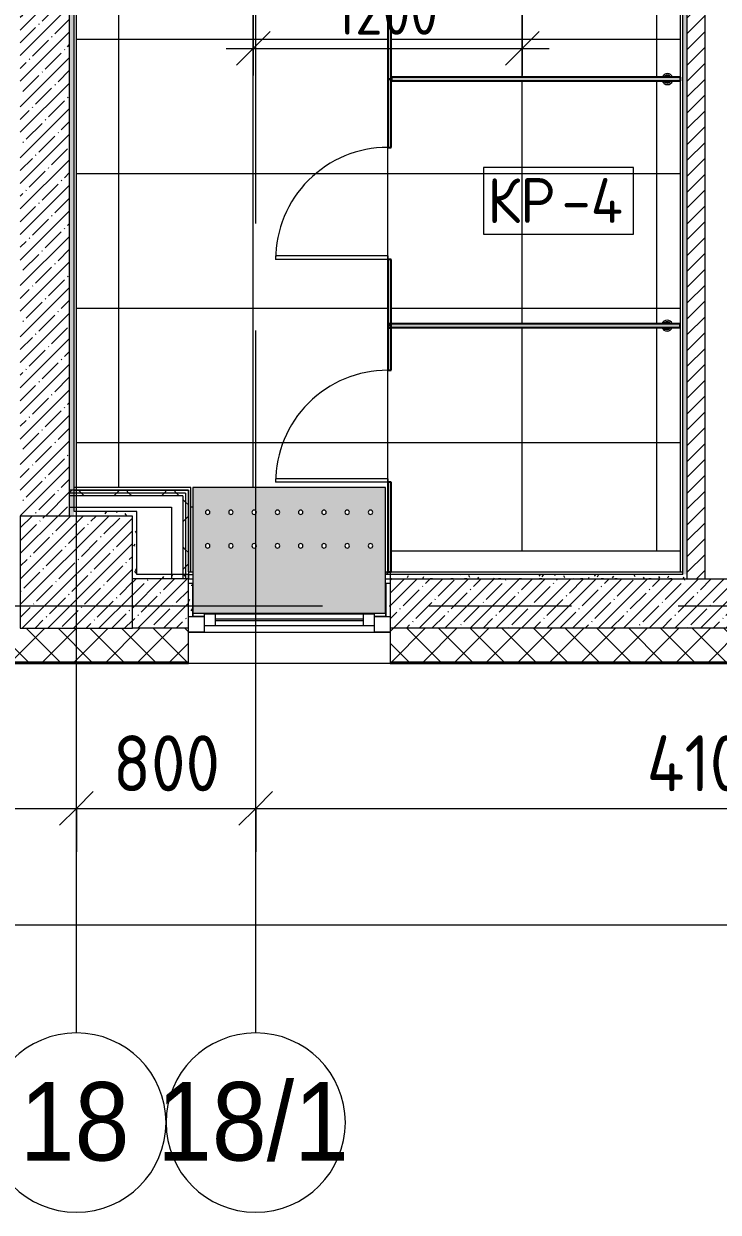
# Model space of a CAD drawing. Header units: millimetres. Extents: x 315 to 209858, y -8553 to 29000.
# Drawn here: x 35558 to 38656, y -2706 to 2597 of the extents above; entities that cross this region are included whole.
import ezdxf

# ---------------------------------------------------------------- set-up
doc = ezdxf.new("R2010")
doc.units = ezdxf.units.MM
doc.linetypes.add('Осевая', pattern=[3175, 635, -476.25, 1587.5, -476.25])
for name, color, linetype, lineweight in [('A-ANNO-DIMS', 7, 'Continuous', 9), ('A-ANNO-DIMS-100', 7, 'Continuous', 9), ('A-DOOR', 7, 'Continuous', 9), ('A-FLOR-IDEN', 7, 'Continuous', 9), ('A-FLOR-PATT', 7, 'Continuous', 9), ('A-GENM', 7, 'Continuous', 9), ('A-GENM-3', 7, 'Continuous', 25), ('A-GLAZ', 7, 'Continuous', 9), ('A-GLAZ-1', 7, 'Continuous', 13), ('A-WALL', 7, 'Continuous', 9), ('I-WALL', 7, 'Continuous', 9), ('S-COLS', 7, 'Continuous', 9), ('Знаки', 7, 'Continuous', 9), ('Оси', 7, 'Continuous', 9), ('Оси-1', 7, 'Continuous', 20), ('Оси-2', 7, 'Осевая', 9)]:
    doc.layers.add(name, color=color, linetype=linetype, lineweight=lineweight)
for name, color, linetype, lineweight, true_color in [('A-FLOR-1', 7, 'Continuous', 9, 0x787878), ('A-WALL-1', 9, 'Continuous', 9, 0x808080), ('A-WALL-FNSH-1', 9, 'Continuous', 9, 0x808080), ('I-WALL-2', 9, 'Continuous', 9, 0x808080), ('S-COLS-1', 9, 'Continuous', 9, 0x808080)]:
    doc.layers.add(name, color=color, linetype=linetype, lineweight=lineweight, true_color=true_color)
doc.styles.add('Arial', font='arial.ttf', dxfattribs={"width": 0.9, "height": 350})
doc.styles.add('GOST Common_4', font='GOST_Common.ttf', dxfattribs={"height": 200})
doc.styles.add('ISOCPEUR_2', font='isocpeur.ttf', dxfattribs={"width": 0.9, "height": 250})
doc.styles.add('ISOCPEUR_3', font='isocpeur.ttf', dxfattribs={"width": 0.9, "height": 200})
doc.dimstyles.new('ISO-2_0_0_9К_Средний_округл2', dxfattribs={"dimscale": 304.8, "dimtxt": 199.196235, "dimasz": 0.492126, "dimexe": 0.393701, "dimexo": 0, "dimgap": 0, "dimtad": 1, "dimdec": 0, "dimrnd": 10, "dimzin": 0, "dimdsep": 46, "dimtxsty": 'ISOCPEUR_3', "dimblk1": 'OBLIQUE', "dimblk2": 'OBLIQUE', "dimsah": 1, "dimcen": 0.09, "dimdle": 0.393701, "dimazin": 0, "dimtfac": 1, "dimtdec": 4, "dimtix": 1, "dimtmove": 0, "dimatfit": 3, "dimfxl": 1, "dimtvp": 1, "dimtolj": 1, "dimtzin": 0, "dimarcsym": 2})
doc.dimstyles.new('ISO-2_5_0_9К_БОЛЬШОЙ', dxfattribs={"dimscale": 304.8, "dimtxt": 248.995294, "dimasz": 0.492126, "dimexe": 0.393701, "dimexo": 0.984252, "dimgap": 0, "dimtad": 1, "dimdec": 0, "dimrnd": 10, "dimzin": 0, "dimdsep": 46, "dimtxsty": 'ISOCPEUR_2', "dimblk1": 'OBLIQUE', "dimblk2": 'OBLIQUE', "dimsah": 1, "dimcen": 0.09, "dimdle": 0.393701, "dimazin": 0, "dimtfac": 1, "dimtdec": 4, "dimtix": 1, "dimtmove": 0, "dimatfit": 3, "dimfxl": 1, "dimtvp": 1, "dimtolj": 1, "dimtzin": 0, "dimarcsym": 2})
doc.dimstyles.new('ISO-2_5_0_9К_БОЛЬШОЙ_округление', dxfattribs={"dimscale": 304.8, "dimtxt": 248.995294, "dimasz": 0.492126, "dimexe": 0.393701, "dimexo": 0, "dimgap": 0, "dimtad": 1, "dimdec": 0, "dimrnd": 10, "dimzin": 0, "dimdsep": 46, "dimtxsty": 'ISOCPEUR_2', "dimblk1": 'OBLIQUE', "dimblk2": 'OBLIQUE', "dimsah": 1, "dimcen": 0.09, "dimdle": 0.393701, "dimazin": 0, "dimtfac": 1, "dimtdec": 4, "dimtix": 1, "dimtmove": 0, "dimatfit": 3, "dimfxl": 1, "dimtvp": 1, "dimtolj": 1, "dimtzin": 0, "dimarcsym": 2})
pattern_1 = [(45, (-29867.154, 0), (-57.02463, 57.02463), []), (45, (-29810.13, 0), (-57.02463, 57.02463), [100.806, -20.161, 3.353, -16.808])]
pattern_2 = [(0, (-29867.154, 0), (121.92, 30.48), [10.058, -81.382, 10.058, -81.382, -487.68]), (0, (-29867.154, 0), (121.92, 30.48), [-182.88, 10.058, -172.822, 10.058, -81.382, -213.36]), (0, (-29867.154, 0), (121.92, 30.48), [-457.2, 10.058, -50.902, 10.058, -142.342]), (120, (-29821.434, 15.24), (-87.356454, 90.345817), [10.058, -81.382, 10.058, -81.382, -487.68]), (120, (-29821.434, 15.24), (-87.356454, 90.345817), [-182.88, 10.058, -172.822, 10.058, -81.382, -213.36]), (120, (-29821.434, 15.24), (-87.356454, 90.345817), [-457.2, 10.058, -50.902, 10.058, -142.342]), (240, (-29806.194, 76.2), (-34.563546, -120.825817), [10.058, -81.382, 10.058, -81.382, -487.68]), (240, (-29806.194, 76.2), (-34.563546, -120.825817), [-182.88, 10.058, -172.822, 10.058, -81.382, -213.36]), (240, (-29806.194, 76.2), (-34.563546, -120.825817), [-457.2, 10.058, -50.902, 10.058, -142.342])]
pattern_3 = [(45, (-29867.15, 0), (-106.06602, 106.06602), []), (135, (-29867.15, 0), (-106.06602, -106.06602), [])]

# ---------------------------------------------------------------- blocks, each defined once
blk = doc.blocks.new('BSC_Колонна _Прямоугольная - 500х500-V10-План устройствa полов 2 этажа в осях 12-23')
at = {"layer": 'S-COLS'}
h = blk.add_hatch(dxfattribs=at)
h.set_pattern_fill('FP_11', color=256, style=0, pattern_type=2)
h.set_pattern_definition([(45, (-65660, -150), (-57.02463, 57.02463), []), (45, (-65602.975, -150), (-57.02463, 57.02463), [100.806, -20.161, 3.353, -16.808])])
h.paths.add_polyline_path([(-250, -250), (250, -250), (250, 250), (-250, 250), (-250, 183.8)])
at = {"layer": 'S-COLS-1'}
for p, q in [((250, 250), (-250, 250)), ((-250, 250), (-250, -250)), ((250, -250), (250, 250)), ((-250, -250), (250, -250))]:
    blk.add_line(p, q, dxfattribs=at)
blk = doc.blocks.new('120_Окно_СКБ_1Ст - 120_Окно_СКБ_1Ст 900х2500_h_-22445987-План устройствa полов 2 этажа в осях 12-23')
at = {"layer": 'A-GLAZ'}
for p, q in [((450, -57), (-450, -57)), ((-430, -127), (-380, -127)), ((-330, -107), (330, -107)), ((330, -117), (-330, -117)), ((380, -127), (430, -127))]:
    blk.add_line(p, q, dxfattribs=at)
at = {"layer": 'A-GLAZ-1'}
for p, q in [((-450, -127), (-450, -57)), ((-450, -57), (-380, -57)), ((-380, -57), (-380, -127)), ((380, -87), (-380, -87)), ((-380, -87), (-380, -137)), ((-330, -137), (-330, -87)), ((330, -137), (330, -87)), ((380, -127), (380, -57)), ((380, -57), (450, -57)), ((380, -137), (380, -87)), ((450, -57), (450, -127)), ((-380, -127), (-450, -127)), ((-380, -137), (380, -137)), ((450, -127), (380, -127))]:
    blk.add_line(p, q, dxfattribs=at)
blk = doc.blocks.new('131_Сантехническая перегородка_Дверь_ поз_4 - СД-1-30830986-План устройствa полов 2 этажа в осях 12-23')
at = {"layer": 'A-GENM'}
blk.add_hatch(color=256, dxfattribs=at).paths.add_polyline_path([(-190, -8), (250, -8), (250, 8), (-190, 8)])
h = blk.add_hatch(color=256, dxfattribs=at)
h.paths.add_polyline_path([(750, -8), (848.5, -8), (788.8, 8), (750, 8)])
h.paths.add_polyline_path([(924, -8), (1190, -8), (1190, 8), (924, 8)])
at = {"layer": 'A-DOOR'}
for p, q in [((266, 508), (250, 508)), ((250, 8), (250, 508)), ((266, 8), (266, 508)), ((266, 8), (250, 8))]:
    blk.add_line(p, q, dxfattribs=at)
for start, end in [(46.9809, 90), (0, 46.9809)]:
    blk.add_arc((250, 8), 500, start, end, dxfattribs=at)
at = {"layer": 'A-GENM-3'}
for p, q in [((250, 8), (-190, 8)), ((-190, 8), (-190, -8)), ((250, -8), (250, 8)), ((788.8, 8), (750, 8)), ((750, 8), (750, -8)), ((1190, 8), (924, 8)), ((1190, -8), (1190, 8)), ((-190, -8), (250, -8)), ((750, -8), (848.5, -8)), ((924, -8), (1190, -8))]:
    blk.add_line(p, q, dxfattribs=at)
blk = doc.blocks.new('131_Сантехническая перегородка_Дверь - СД-1-30819167-План устройствa полов 2 этажа в осях 12-23')
at = {"layer": 'A-GENM'}
for points in [[(0, -8), (305.2, -8), (305.2, 8), (0, 8)], [(805.2, -8), (1110.4, -8), (1110.4, 8), (805.2, 8)]]:
    blk.add_hatch(color=256, dxfattribs=at).paths.add_polyline_path(points)
at = {"layer": 'A-DOOR'}
for p, q in [((321.2, 508), (305.2, 508)), ((305.2, 8), (305.2, 508)), ((321.2, 8), (321.2, 508)), ((321.2, 8), (305.2, 8))]:
    blk.add_line(p, q, dxfattribs=at)
blk.add_arc((305.2, 8), 500, 360, 90, dxfattribs=at)
at = {"layer": 'A-GENM-3'}
for p, q in [((305.2, 8), (0, 8)), ((0, 8), (0, -8)), ((305.2, -8), (305.2, 8)), ((1110.4, 8), (805.2, 8)), ((805.2, 8), (805.2, -8)), ((1110.4, -8), (1110.4, 8)), ((0, -8), (305.2, -8)), ((805.2, -8), (1110.4, -8))]:
    blk.add_line(p, q, dxfattribs=at)
blk = doc.blocks.new('131_Сантехническая перегородка_Дверь_сдвиг_ - СД-1-30823593-План устройствa полов 2 этажа в осях 12-23')
at = {"layer": 'A-GENM'}
for points in [[(0, 8), (0, -8), (400, -8), (400, 8), (182.8, 8)], [(900, -8), (1100, -8), (1100, 8), (900, 8)]]:
    blk.add_hatch(color=256, dxfattribs=at).paths.add_polyline_path(points)
at = {"layer": 'A-DOOR'}
for p, q in [((416, 508), (400, 508)), ((400, 8), (400, 508)), ((416, 8), (416, 508)), ((416, 8), (400, 8))]:
    blk.add_line(p, q, dxfattribs=at)
blk.add_arc((400, 8), 500, 360, 90, dxfattribs=at)
at = {"layer": 'A-GENM-3'}
for p, q in [((400, 8), (0, 8)), ((0, 8), (0, -8)), ((400, -8), (400, 8)), ((1100, 8), (900, 8)), ((900, 8), (900, -8)), ((1100, -8), (1100, 8)), ((0, -8), (400, -8)), ((900, -8), (1100, -8))]:
    blk.add_line(p, q, dxfattribs=at)
blk = doc.blocks.new('131_Сантехническая перегородка - СП-4-30819166-План устройствa полов 2 этажа в осях 12-23')
at = {"layer": 'A-GENM'}
blk.add_hatch(color=256, dxfattribs=at).paths.add_polyline_path([(1330, 8), (39.9, 8), (39.9, -8), (1330, -8)])
at = {"layer": 'A-GENM', "flags": 128}
for points in [[(111.4, 8), (111, 8.5), (110.7, 9), (110.3, 9.5), (109.9, 9.9), (109.5, 10.4), (109.1, 10.8), (108.6, 11.2), (108.2, 11.6), (107.7, 12), (107.2, 12.3), (106.7, 12.7), (106.2, 13), (105.7, 13.3), (105.2, 13.6), (104.6, 13.8), (104, 14), (103.5, 14.3), (102.9, 14.4), (102.3, 14.6), (101.7, 14.7), (101.1, 14.9), (100.6, 14.9), (100, 15), (99.4, 15.1), (98.7, 15.1), (98.1, 15.1), (97.5, 15), (96.9, 15), (96.3, 14.9), (95.8, 14.8), (95.2, 14.7), (94.6, 14.5), (94, 14.4), (93.4, 14.2), (92.9, 13.9), (92.3, 13.7), (91.8, 13.4), (91.2, 13.2), (90.7, 12.9), (90.2, 12.5), (89.7, 12.2), (89.2, 11.8), (88.8, 11.4), (88.3, 11), (87.9, 10.6), (87.5, 10.2), (87.1, 9.7), (86.7, 9.3), (86.3, 8.8), (86, 8.3), (85.8, 8)], [(85.8, -8), (86.1, -8.5), (86.5, -9), (86.9, -9.5), (87.2, -9.9), (87.6, -10.4), (88.1, -10.8), (88.5, -11.2), (89, -11.6), (89.4, -12), (89.9, -12.3), (90.4, -12.7), (90.9, -13), (91.5, -13.3), (92, -13.6), (92.6, -13.8), (93.1, -14), (93.7, -14.3), (94.3, -14.4), (94.8, -14.6), (95.4, -14.7), (96, -14.9), (96.6, -14.9), (97.2, -15), (97.8, -15.1), (98.4, -15.1), (99, -15.1), (99.6, -15), (100.2, -15), (100.8, -14.9), (101.4, -14.8), (102, -14.7), (102.6, -14.5), (103.2, -14.4), (103.7, -14.2), (104.3, -13.9), (104.8, -13.7), (105.4, -13.4), (105.9, -13.2), (106.4, -12.9), (106.9, -12.5), (107.4, -12.2), (107.9, -11.8), (108.4, -11.4), (108.8, -11), (109.3, -10.6), (109.7, -10.2), (110.1, -9.7), (110.5, -9.3), (110.8, -8.8), (111.2, -8.3), (111.4, -8)]]:
    blk.add_lwpolyline(points, dxfattribs=at)
at = {"layer": 'A-GENM'}
for radius, start, end in [(24.6, 19.9113, 160.0887), (17.6, 28.9731, 151.0269), (15.1, 78.8699, 146.2189), (15.1, 33.7811, 53.124), (24.6, 199.9113, 340.0887), (17.6, 208.9731, 331.0269), (15.1, 213.7811, 233.124), (15.1, 258.8699, 326.2189)]:
    blk.add_arc((98.6, 0), radius, start, end, dxfattribs=at)
at = {"layer": 'A-GENM-3'}
for p, q in [((1330, 8), (39.9, 8)), ((39.9, 8), (39.9, -8)), ((1330, -8), (1330, 8)), ((39.9, -8), (1330, -8))]:
    blk.add_line(p, q, dxfattribs=at)
blk = doc.blocks.new('131_Сантехническая перегородка - СП-4-29831414-План устройствa полов 2 этажа в осях 12-23')
at = {"layer": 'A-GENM'}
blk.add_hatch(color=256, dxfattribs=at).paths.add_polyline_path([(1330, 8), (25.5, 8), (25.5, -8), (1330, -8)])
at = {"layer": 'A-GENM', "flags": 128}
for points in [[(97, 8), (96.7, 8.5), (96.3, 9), (95.9, 9.5), (95.5, 9.9), (95.1, 10.4), (94.7, 10.8), (94.3, 11.2), (93.8, 11.6), (93.3, 12), (92.9, 12.3), (92.4, 12.7), (91.8, 13), (91.3, 13.3), (90.8, 13.6), (90.2, 13.8), (89.7, 14), (89.1, 14.3), (88.5, 14.4), (88, 14.6), (87.4, 14.7), (86.8, 14.9), (86.2, 14.9), (85.6, 15), (85, 15.1), (84.4, 15.1), (83.8, 15.1), (83.2, 15), (82.6, 15), (82, 14.9), (81.4, 14.8), (80.8, 14.7), (80.2, 14.5), (79.6, 14.4), (79.1, 14.2), (78.5, 13.9), (77.9, 13.7), (77.4, 13.4), (76.9, 13.2), (76.4, 12.9), (75.8, 12.5), (75.3, 12.2), (74.9, 11.8), (74.4, 11.4), (74, 11), (73.5, 10.6), (73.1, 10.2), (72.7, 9.7), (72.3, 9.3), (72, 8.8), (71.6, 8.3), (71.4, 8)], [(71.4, -8), (71.8, -8.5), (72.1, -9), (72.5, -9.5), (72.9, -9.9), (73.3, -10.4), (73.7, -10.8), (74.1, -11.2), (74.6, -11.6), (75.1, -12), (75.6, -12.3), (76.1, -12.7), (76.6, -13), (77.1, -13.3), (77.6, -13.6), (78.2, -13.8), (78.7, -14), (79.3, -14.3), (79.9, -14.4), (80.5, -14.6), (81.1, -14.7), (81.6, -14.9), (82.2, -14.9), (82.8, -15), (83.4, -15.1), (84, -15.1), (84.6, -15.1), (85.2, -15), (85.8, -15), (86.4, -14.9), (87, -14.8), (87.6, -14.7), (88.2, -14.5), (88.8, -14.4), (89.4, -14.2), (89.9, -13.9), (90.5, -13.7), (91, -13.4), (91.6, -13.2), (92.1, -12.9), (92.6, -12.5), (93.1, -12.2), (93.6, -11.8), (94, -11.4), (94.5, -11), (94.9, -10.6), (95.3, -10.2), (95.7, -9.7), (96.1, -9.3), (96.5, -8.8), (96.8, -8.3), (97, -8)]]:
    blk.add_lwpolyline(points, dxfattribs=at)
at = {"layer": 'A-GENM'}
for radius, start, end in [(24.6, 19.9113, 160.0887), (17.6, 28.9731, 151.0269), (15.1, 78.8699, 146.2189), (15.1, 33.7811, 53.124), (24.6, 199.9113, 340.0887), (17.6, 208.9731, 331.0269), (15.1, 213.7811, 233.124), (15.1, 258.8699, 326.2189)]:
    blk.add_arc((84.2, 0), radius, start, end, dxfattribs=at)
at = {"layer": 'A-GENM-3'}
for p, q in [((1330, 8), (25.5, 8)), ((25.5, 8), (25.5, -8)), ((1330, -8), (1330, 8)), ((25.5, -8), (1330, -8))]:
    blk.add_line(p, q, dxfattribs=at)
blk = doc.blocks.new('Зашивка радиатора_ СУ - Зашивка радиатора  М15-33170478-План устройствa полов 2 этажа в осях 12-23')
at = {"layer": 'Знаки'}
h = blk.add_hatch(color=256, dxfattribs=at)
h.paths.add_polyline_path([(489, 380.1), (-370, 380.1), (-370, -179.9), (490, -179.9), (489, 379.5)])
h.paths.add_polyline_path([(-95.5, 90.4), (-90.5, 89), (-86.8, 85.4), (-85.5, 80.4), (-86.8, 75.4), (-90.5, 71.7), (-95.5, 70.4), (-100.5, 71.7), (-104.2, 75.4), (-105.5, 80.4), (-104.2, 85.4), (-100.5, 89), (-98.1, 90)])
h.paths.add_polyline_path([(-303, 90.4), (-298, 89), (-294.3, 85.4), (-293, 80.4), (-294.3, 75.4), (-298, 71.7), (-303, 70.4), (-308, 71.7), (-311.7, 75.4), (-313, 80.4), (-311.7, 85.4), (-308, 89), (-305.6, 90)])
h.paths.add_polyline_path([(319.5, 90.4), (324.5, 89), (328.2, 85.4), (329.5, 80.4), (328.2, 75.4), (324.5, 71.7), (319.5, 70.4), (314.5, 71.7), (310.8, 75.4), (309.5, 80.4), (310.8, 85.4), (314.5, 89), (316.9, 90)])
h.paths.add_polyline_path([(215.7, 90.4), (220.7, 89), (224.4, 85.4), (225.7, 80.4), (224.4, 75.4), (220.7, 71.7), (215.7, 70.4), (210.7, 71.7), (207.1, 75.4), (205.7, 80.4), (207.1, 85.4), (210.7, 89), (213.2, 90)])
h.paths.add_polyline_path([(112, 90.4), (117, 89), (120.7, 85.4), (122, 80.4), (120.7, 75.4), (117, 71.7), (112, 70.4), (107, 71.7), (103.3, 75.4), (102, 80.4), (103.3, 85.4), (107, 89), (109.4, 90)])
h.paths.add_polyline_path([(-199.3, 90.4), (-194.3, 89), (-190.6, 85.4), (-189.3, 80.4), (-190.6, 75.4), (-194.3, 71.7), (-199.3, 70.4), (-204.3, 71.7), (-207.9, 75.4), (-209.3, 80.4), (-207.9, 85.4), (-204.3, 89), (-201.8, 90)])
h.paths.add_polyline_path([(423.2, 90.4), (428.2, 89), (431.9, 85.4), (433.2, 80.4), (431.9, 75.4), (428.2, 71.7), (423.2, 70.4), (418.2, 71.7), (414.6, 75.4), (413.2, 80.4), (414.6, 85.4), (418.2, 89), (420.7, 90)])
h.paths.add_polyline_path([(8.2, 90.4), (13.2, 89), (16.9, 85.4), (18.2, 80.4), (16.9, 75.4), (13.2, 71.7), (8.2, 70.4), (3.2, 71.7), (-0.4, 75.4), (-1.8, 80.4), (-0.4, 85.4), (3.2, 89), (5.7, 90)])
h.paths.add_polyline_path([(8.2, -59.6), (13.2, -61), (16.9, -64.6), (18.2, -69.6), (16.9, -74.6), (13.2, -78.3), (8.2, -79.6), (3.2, -78.3), (-0.4, -74.6), (-1.8, -69.6), (-0.4, -64.6), (3.2, -61), (5.7, -60)])
h.paths.add_polyline_path([(423.2, -59.6), (428.2, -61), (431.9, -64.6), (433.2, -69.6), (431.9, -74.6), (428.2, -78.3), (423.2, -79.6), (418.2, -78.3), (414.6, -74.6), (413.2, -69.6), (414.6, -64.6), (418.2, -61), (420.7, -60)])
h.paths.add_polyline_path([(-199.3, -59.6), (-194.3, -61), (-190.6, -64.6), (-189.3, -69.6), (-190.6, -74.6), (-194.3, -78.3), (-199.3, -79.6), (-204.3, -78.3), (-207.9, -74.6), (-209.3, -69.6), (-207.9, -64.6), (-204.3, -61), (-201.8, -60)])
h.paths.add_polyline_path([(319.5, -59.6), (324.5, -61), (328.2, -64.6), (329.5, -69.6), (328.2, -74.6), (324.5, -78.3), (319.5, -79.6), (314.5, -78.3), (310.8, -74.6), (309.5, -69.6), (310.8, -64.6), (314.5, -61), (316.9, -60)])
h.paths.add_polyline_path([(112, -59.6), (117, -61), (120.7, -64.6), (122, -69.6), (120.7, -74.6), (117, -78.3), (112, -79.6), (107, -78.3), (103.3, -74.6), (102, -69.6), (103.3, -64.6), (107, -61), (109.4, -60)])
h.paths.add_polyline_path([(-95.5, -59.6), (-90.5, -61), (-86.8, -64.6), (-85.5, -69.6), (-86.8, -74.6), (-90.5, -78.3), (-95.5, -79.6), (-100.5, -78.3), (-104.2, -74.6), (-105.5, -69.6), (-104.2, -64.6), (-100.5, -61), (-98.1, -60)])
h.paths.add_polyline_path([(-303, -59.6), (-298, -61), (-294.3, -64.6), (-293, -69.6), (-294.3, -74.6), (-298, -78.3), (-303, -79.6), (-308, -78.3), (-311.7, -74.6), (-313, -69.6), (-311.7, -64.6), (-308, -61), (-305.6, -60)])
h.paths.add_polyline_path([(215.7, -59.6), (220.7, -61), (224.4, -64.6), (225.7, -69.6), (224.4, -74.6), (220.7, -78.3), (215.7, -79.6), (210.7, -78.3), (207.1, -74.6), (205.7, -69.6), (207.1, -64.6), (210.7, -61), (213.2, -60)])
for p, q in [((489, 380.1), (-370, 380.1)), ((-370, 380.1), (-370, -179.9)), ((490, -179.9), (490, 247.6)), ((-370, -179.9), (490, -179.9))]:
    blk.add_line(p, q, dxfattribs=at)
for centre, start, end in [((-303, 80.4), 0, 180), ((-303, 80.4), 180, 0), ((-199.3, 80.4), 0, 180), ((-199.3, 80.4), 180, 0), ((-95.5, 80.4), 0, 180), ((-95.5, 80.4), 180, 360), ((8.2, 80.4), 0, 180), ((8.2, 80.4), 180, 0), ((112, 80.4), 0, 180), ((112, 80.4), 180, 0), ((215.7, 80.4), 0, 180), ((215.7, 80.4), 180, 0), ((319.5, 80.4), 0, 180), ((319.5, 80.4), 180, 0), ((423.2, 80.4), 0, 180), ((423.2, 80.4), 180, 0), ((-303, -69.6), 0, 180), ((-303, -69.6), 180, 0), ((-199.3, -69.6), 0, 180), ((-199.3, -69.6), 180, 0), ((-95.5, -69.6), 0, 180), ((-95.5, -69.6), 180, 0), ((8.2, -69.6), 0, 180), ((8.2, -69.6), 180, 0), ((112, -69.6), 0, 180), ((112, -69.6), 180, 0), ((215.7, -69.6), 0, 180), ((215.7, -69.6), 180, 0), ((319.5, -69.6), 0, 180), ((319.5, -69.6), 180, 0), ((423.2, -69.6), 0, 180), ((423.2, -69.6), 180, 0)]:
    blk.add_arc(centre, 10, start, end, dxfattribs=at)
blk = doc.blocks.new('Ось сетки - D8-29747960-План устройствa полов 2 этажа в осях 12-23')
at = {"layer": 'Оси-1'}
for start, end in [(360, 180), (180, 360)]:
    blk.add_arc((0, 0), 4, start, end, dxfattribs=at)
blk = doc.blocks.new('DIMBLOCK24-План устройствa полов 2 этажа в осях 12-23')
at = {"layer": 'A-ANNO-DIMS-100'}
for p, q in [((31292.8, -1098.6), (31292.8, -784.6)), ((35792.8, -1098.6), (35792.8, -784.6)), ((31292.8, -904.6), (35792.8, -904.6)), ((31292.8, -904.6), (31292.8, -1098.6)), ((35792.8, -904.6), (35792.8, -1098.6))]:
    blk.add_line(p, q, dxfattribs=at)
at = {"layer": 'A-ANNO-DIMS-100', "lineweight": 20}
for p, q in [((31292.8, -904.6), (31367.8, -829.6)), ((35792.8, -904.6), (35867.8, -829.6)), ((31292.8, -904.6), (31217.8, -979.6)), ((35792.8, -904.6), (35717.8, -979.6))]:
    blk.add_line(p, q, dxfattribs=at)
at = {"layer": 'A-ANNO-DIMS-100', "color": 0, "insert": (33214.8, -578), "char_height": 250, "width": 787.208, "attachment_point": 1, "line_spacing_factor": 1.149209, "style": 'ISOCPEUR_2'}
blk.add_mtext('4500', dxfattribs=at)
blk = doc.blocks.new('_Oblique')
at = {"color": 0, "linetype": 'ByBlock', "lineweight": -2}
blk.add_line((-0.5, -0.5), (0.5, 0.5), dxfattribs=at)
blk = doc.blocks.new('DIMBLOCK25-План устройствa полов 2 этажа в осях 12-23')
at = {"layer": 'A-ANNO-DIMS-100'}
for p, q in [((35792.8, -1098.6), (35792.8, -784.6)), ((36592.8, -1098.6), (36592.8, -784.6)), ((35792.8, -904.6), (36592.8, -904.6)), ((35792.8, -904.6), (35792.8, -1098.6)), ((36592.8, -904.6), (36592.8, -1098.6))]:
    blk.add_line(p, q, dxfattribs=at)
at = {"layer": 'A-ANNO-DIMS-100', "lineweight": 20}
for p, q in [((35792.8, -904.6), (35867.8, -829.6)), ((36592.8, -904.6), (36667.8, -829.6)), ((35792.8, -904.6), (35717.8, -979.6)), ((36592.8, -904.6), (36517.8, -979.6))]:
    blk.add_line(p, q, dxfattribs=at)
at = {"layer": 'A-ANNO-DIMS-100', "color": 0, "insert": (35955.8, -578), "char_height": 250, "width": 568.858, "attachment_point": 1, "line_spacing_factor": 1.149209, "style": 'ISOCPEUR_2'}
blk.add_mtext('800', dxfattribs=at)
blk = doc.blocks.new('DIMBLOCK26-План устройствa полов 2 этажа в осях 12-23')
at = {"layer": 'A-ANNO-DIMS-100'}
for p, q in [((36592.8, -1098.6), (36592.8, -784.6)), ((40692.8, -1098.6), (40692.8, -784.6)), ((36592.8, -904.6), (40692.8, -904.6)), ((36592.8, -904.6), (36592.8, -1098.6)), ((40692.8, -904.6), (40692.8, -1098.6))]:
    blk.add_line(p, q, dxfattribs=at)
at = {"layer": 'A-ANNO-DIMS-100', "lineweight": 20}
for p, q in [((36592.8, -904.6), (36667.8, -829.6)), ((40692.8, -904.6), (40767.8, -829.6)), ((36592.8, -904.6), (36517.8, -979.6)), ((40692.8, -904.6), (40617.8, -979.6))]:
    blk.add_line(p, q, dxfattribs=at)
at = {"layer": 'A-ANNO-DIMS-100', "color": 0, "insert": (38336.4, -578), "char_height": 250, "width": 735.494, "attachment_point": 1, "line_spacing_factor": 1.149209, "style": 'ISOCPEUR_2'}
blk.add_mtext('4100', dxfattribs=at)
blk = doc.blocks.new('DIMBLOCK57-План устройствa полов 2 этажа в осях 12-23')
at = {"layer": 'A-ANNO-DIMS-100'}
for p, q in [((8442.8, -1317.2), (8442.8, -1543.3)), ((8442.8, -1423.3), (8442.8, -1317.2)), ((54992.8, -1317.2), (54992.8, -1543.3)), ((54992.8, -1423.3), (54992.8, -1317.2)), ((8322.8, -1423.3), (55112.8, -1423.3))]:
    blk.add_line(p, q, dxfattribs=at)
at = {"layer": 'A-ANNO-DIMS-100', "lineweight": 20}
for p, q in [((8442.8, -1423.3), (8517.8, -1348.3)), ((54992.8, -1423.3), (55067.8, -1348.3)), ((8442.8, -1423.3), (8367.8, -1498.3)), ((54992.8, -1423.3), (54917.8, -1498.3))]:
    blk.add_line(p, q, dxfattribs=at)
at = {"layer": 'A-ANNO-DIMS-100', "color": 0, "insert": (31310.8, -1096.7), "char_height": 250, "width": 976.828, "attachment_point": 1, "line_spacing_factor": 1.149209, "style": 'ISOCPEUR_2'}
blk.add_mtext('46550', dxfattribs=at)
blk = doc.blocks.new('DIMBLOCK58-План устройствa полов 2 этажа в осях 12-23')
at = {"layer": 'A-ANNO-DIMS-100'}
for p, q in [((36581.8, 3129), (36581.8, 2366.8)), ((36581.8, 2486.8), (36581.8, 3129)), ((37781.8, 3129), (37781.8, 2366.8)), ((37781.8, 2486.8), (37781.8, 3129)), ((36461.8, 2486.8), (37901.8, 2486.8))]:
    blk.add_line(p, q, dxfattribs=at)
at = {"layer": 'A-ANNO-DIMS-100', "lineweight": 20}
for p, q in [((36581.8, 2486.8), (36656.8, 2561.8)), ((37781.8, 2486.8), (37856.8, 2561.8)), ((36581.8, 2486.8), (36506.8, 2411.8)), ((37781.8, 2486.8), (37706.8, 2411.8))]:
    blk.add_line(p, q, dxfattribs=at)
at = {"layer": 'A-ANNO-DIMS-100', "color": 0, "insert": (36946.3, 2748.1), "char_height": 200, "width": 565.411, "attachment_point": 1, "line_spacing_factor": 1.149209, "style": 'ISOCPEUR_3'}
blk.add_mtext('1200', dxfattribs=at)
blk = doc.blocks.new('М_перекрытий_ЭП - Типоразмер-25383776-План устройствa полов 2 этажа в осях 12-23')
at = {"layer": 'A-FLOR-IDEN'}
for p, q in [((3.352, 1.578), (-3.336, 1.578)), ((-3.336, 1.578), (-3.336, -1.406)), ((3.352, -1.406), (3.352, 1.578)), ((-3.336, -1.406), (3.352, -1.406))]:
    blk.add_line(p, q, dxfattribs=at)

msp = doc.modelspace()

# ---------------------------------------------------------------- hatches: boundary and pattern name
at = {"layer": 'A-FLOR-PATT'}
h = msp.add_hatch(dxfattribs=at)
h.set_pattern_fill('FP_72', color=256, style=0, pattern_type=2)
h.set_pattern_definition([(270, (37181.85, 3727.8), (600, 4e-14), []), (0, (37181.85, 3727.8), (0, 600), [])])
h.paths.add_polyline_path([(37177.8, 140), (37181.8, 140), (37181.2, 3330.2), (37145.6, 3463), (37181.8, 3463), (37181.8, 3992.6), (37145.6, 3992.6), (37181.8, 4127.8), (37181.8, 7672), (37147.8, 7672), (37147.8, 7820), (37127.8, 7820), (37127.8, 7860), (37137.8, 7860), (37137.8, 7890), (36137.8, 7890), (36137.8, 7860), (36147.8, 7860), (36147.8, 7820), (36127.8, 7820), (36127.8, 7672), (36087.8, 7672), (36087.8, 7649), (36073.8, 7649), (36073.8, 7369), (35793.8, 7368.4), (35793.8, 527.5), (36303.8, 526.5), (36303.8, 440.5), (36311.8, 440.5), (36311.8, 527.5), (37171.8, 527.5), (37171.8, 151), (37177.8, 151), (37177.8, 141.8)])
h.paths.add_polyline_path([(36917.1, 3691.6), (36781.8, 3727.8), (36917.1, 3764), (36917.1, 3729)])
h = msp.add_hatch(dxfattribs=at)
h.set_pattern_fill('FP_75', color=256, style=0, pattern_type=2)
h.set_pattern_definition([(270, (37181.85, 2527.8), (600, 4e-14), []), (0, (37181.85, 2527.8), (0, 600), [])])
h.paths.add_polyline_path([(37197.8, 245), (38486.8, 245), (38486.8, 1242), (38450.2, 1242), (38448.1, 1235.5), (38435.8, 1226.6), (38420.5, 1226.6), (38408.2, 1235.5), (38406.1, 1242), (37197.8, 1242), (37197.8, 1051), (37181.8, 1051), (37181.8, 551), (37197.8, 551), (37197.8, 333.8)])
h.paths.add_polyline_path([(38428.2, 1234.9), (38429.7, 1236.3), (38428.1, 1237.1), (38426.3, 1235.7), (38428.1, 1235)])
h.paths.add_polyline_path([(38430.6, 1236), (38438.8, 1239.3), (38438.8, 1242), (38437.1, 1242), (38435.8, 1238.2), (38431.2, 1236.2)])
h.paths.add_polyline_path([(38420.1, 1238.3), (38419.4, 1239.3), (38419.2, 1242), (38416.4, 1242), (38417.7, 1239.2), (38419.4, 1238.5)])
h.paths.add_polyline_path([(38422.3, 1239.2), (38422.3, 1242), (38420.9, 1242), (38422.3, 1239.3)])
h.paths.add_polyline_path([(38435.4, 1258), (38434, 1260.7), (38434, 1258)])
h.paths.add_polyline_path([(37691.3, 1258), (38406.1, 1258), (38408.2, 1264.5), (38420.5, 1273.4), (38435.8, 1273.4), (38448.1, 1264.5), (38450.2, 1258), (38486.8, 1258), (38486.8, 2342), (38451.6, 2342), (38449.5, 2335.5), (38437.2, 2326.6), (38422, 2326.6), (38409.7, 2335.5), (38407.6, 2342), (37198.2, 2342), (37198.2, 2358), (38407.6, 2358), (38409.7, 2364.5), (38422.9, 2373.4), (38437.2, 2373.4), (38449.5, 2364.5), (38451.6, 2358), (38486.8, 2358), (38486.8, 3729), (37577.4, 3729), (37581.8, 3727.8), (37446.6, 3691.6), (37446.6, 3729), (37197.8, 3729), (37198.2, 3463), (37218.1, 3463), (37197.8, 3387.5), (37197.8, 3289), (37181.8, 3289), (37181.8, 2789), (37197.8, 2789), (37197.8, 2045.2), (37181.8, 2045.2), (37181.8, 1545.2), (37197.8, 1545.2), (37197.8, 1258)])
h.paths.add_polyline_path([(38416.4, 1258), (38419.2, 1258.9), (38420.5, 1261.8), (38417.5, 1260.7)])
h.paths.add_polyline_path([(38439.9, 1258), (38438.6, 1260.8), (38436.9, 1260.7), (38437.1, 1258), (38438.8, 1258)])
h.paths.add_polyline_path([(38428.2, 1262.9), (38430, 1264.3), (38428.2, 1265.1), (38426.6, 1263.7), (38428.2, 1263)])
h.paths.add_polyline_path([(38429.6, 2334.9), (38431.1, 2336.3), (38429.5, 2337.1), (38427.7, 2335.7), (38429.5, 2335)])
h.paths.add_polyline_path([(38432.1, 2336), (38440.3, 2339.3), (38440.3, 2342), (38438.6, 2342), (38437.2, 2338.2), (38432.6, 2336.2)])
h.paths.add_polyline_path([(38421.6, 2338.3), (38420.8, 2339.3), (38420.6, 2342), (38417.8, 2342), (38419.2, 2339.2), (38420.9, 2338.5)])
h.paths.add_polyline_path([(38423.8, 2339.2), (38423.8, 2342), (38422.9, 2340.9), (38423.7, 2339.3)])
h.paths.add_polyline_path([(38417.8, 2358), (38420.7, 2358.9), (38422, 2361.8), (38418.9, 2360.7)])
h.paths.add_polyline_path([(38435.1, 2358), (38436.8, 2358), (38435.4, 2360.6)])
h.paths.add_polyline_path([(38438.6, 2358), (38441.4, 2358), (38440, 2360.8), (38438.4, 2360.6)])
h.paths.add_polyline_path([(38429.7, 2362.9), (38431.4, 2364.3), (38429.6, 2365.1), (38428.1, 2363.7), (38429.6, 2363)])
at = {"layer": 'A-WALL'}
h = msp.add_hatch(dxfattribs=at)
h.set_pattern_fill('FP_21', color=256, style=0, pattern_type=2)
h.set_pattern_definition([(45, (-29867.15, 0), (-70.71068, 70.71068), []), (135, (-29867.15, 0), (-70.71068, -70.71068), [])])
h.paths.add_polyline_path([(45739.4, -250), (45832.8, -250), (45832.8, -100), (41692.8, -100), (41692.8, -250), (45007.7, -250)])
h.paths.add_polyline_path([(37192.8, -250), (40792.8, -250), (40792.8, -100), (37192.8, -100), (37192.8, -245.2)])
h.paths.add_polyline_path([(36228, -250), (36292.8, -250), (36292.8, -100), (35292.8, -100), (35292.8, -250), (36042.8, -250)])
h.paths.add_polyline_path([(32192.8, -250), (32192.8, -100), (31042.8, -100), (31042.8, -250), (31838.1, -250)])
h.paths.add_polyline_path([(28911.5, -250), (28942.8, -250), (28942.8, -100), (28192.8, -100), (28192.8, -250)])
h.paths.add_polyline_path([(26716.5, -250), (27292.8, -250), (27292.8, -100), (26542.8, -100), (26542.8, -250)])
h.paths.add_polyline_path([(23442.8, -250), (23442.8, -100), (22042.8, -100), (22042.8, -250), (23058.3, -250)])
h.paths.add_polyline_path([(9692.8, -250), (9692.8, -100), (8875.5, -100), (8875.5, -250), (9157, -250)])
h.paths.add_polyline_path([(18668.4, -250), (18942.8, -250), (18942.8, -100), (17542.8, -100), (17542.8, -250), (17936.8, -250)])
h.paths.add_polyline_path([(15069.2, -250), (15442.8, -250), (15442.8, -100), (15069.2, -100), (15069.2, -245.2)])
h.paths.add_polyline_path([(13546.9, -250), (14169.2, -250), (14169.2, -100), (12792.8, -100), (12792.8, -250), (12815.2, -250)])
at = {"layer": 'I-WALL'}
h = msp.add_hatch(dxfattribs=at)
h.set_pattern_fill('FP_17', color=256, style=0, pattern_type=2)
h.set_pattern_definition(pattern_1)
h.paths.add_polyline_path([(35753.4, 400), (35762.8, 400), (35762.8, 7400), (35542.8, 7400), (35542.8, 400)])
h = msp.add_hatch(dxfattribs=at)
h.set_pattern_fill('FP_22', color=256, style=0, pattern_type=2)
h.set_pattern_definition([(45, (-29867.154, 0), (-35.35534, 35.35534), [])])
h.paths.add_polyline_path([(38517.8, 120), (38597.8, 120), (38597.8, 3760), (38517.8, 3760), (38517.8, 140)])
h = msp.add_hatch(dxfattribs=at)
h.set_pattern_fill('FP_71', color=256, style=0, pattern_type=2)
h.set_pattern_definition(pattern_3)
h.paths.add_polyline_path([(36280.3, 503), (36292.8, 503), (36292.8, 515.5), (35762.8, 515.5), (35762.8, 503), (36228, 503)])
h = msp.add_hatch(dxfattribs=at)
h.set_pattern_fill('FP_71', color=256, style=0, pattern_type=2)
h.set_pattern_definition(pattern_3)
h.paths.add_polyline_path([(36280.3, 490.5), (36280.3, 503), (35762.8, 503), (35762.8, 490.5), (36267.8, 490.5)])
h = msp.add_hatch(dxfattribs=at)
h.set_pattern_fill('FP_71', color=256, style=0, pattern_type=2)
h.set_pattern_definition(pattern_3)
h.paths.add_polyline_path([(36280.3, 120), (36280.3, 490.5), (36267.8, 490.5), (36267.8, 120)])
h = msp.add_hatch(dxfattribs=at)
h.set_pattern_fill('FP_71', color=256, style=0, pattern_type=2)
h.set_pattern_definition(pattern_3)
h.paths.add_polyline_path([(36292.8, 120), (36292.8, 503), (36280.3, 503), (36280.3, 120)])
h = msp.add_hatch(dxfattribs=at)
h.set_pattern_fill('FP_17', color=256, style=0, pattern_type=2)
h.set_pattern_definition(pattern_1)
h.paths.add_polyline_path([(41715.3, -100), (41992.8, -100), (41992.8, 120), (41692.8, 120), (41692.8, -100)])
h.paths.add_polyline_path([(36042.8, -100), (36292.8, -100), (36292.8, 120), (36042.8, 120)])
h.paths.add_polyline_path([(37192.8, -100), (40792.8, -100), (40792.8, 120), (37192.8, 120), (37192.8, 44.3)])
at = {"layer": 'I-WALL-2'}
h = msp.add_hatch(dxfattribs=at)
h.set_pattern_fill('FP_58', color=256, style=0, pattern_type=2)
h.set_pattern_definition(pattern_2)
h.paths.add_polyline_path([(35762.8, 400), (35782.8, 400), (35782.8, 7400), (35762.8, 7400), (35762.8, 1492)])
h = msp.add_hatch(dxfattribs=at)
h.set_pattern_fill('FP_58', color=256, style=0, pattern_type=2)
h.set_pattern_definition(pattern_2)
h.paths.add_polyline_path([(38497.8, 140), (38517.8, 140), (38517.8, 3760), (38497.8, 3760), (38497.8, 151)])
h = msp.add_hatch(dxfattribs=at)
h.set_pattern_fill('FP_58', color=256, style=0, pattern_type=2)
h.set_pattern_definition(pattern_2)
h.paths.add_polyline_path([(36062.8, 400), (36062.8, 420), (35782.8, 420), (35782.8, 400), (36042.8, 400)])
h = msp.add_hatch(dxfattribs=at)
h.set_pattern_fill('FP_58', color=256, style=0, pattern_type=2)
h.set_pattern_definition(pattern_2)
h.paths.add_polyline_path([(36062.8, 120), (36062.8, 400), (36042.8, 400), (36042.8, 120)])
h = msp.add_hatch(dxfattribs=at)
h.set_pattern_fill('FP_58', color=256, style=0, pattern_type=2)
h.set_pattern_definition(pattern_2)
h.paths.add_polyline_path([(37192.8, 120), (38517.8, 120), (38517.8, 140), (37192.8, 140)])
h.paths.add_polyline_path([(36292.8, 120), (36292.8, 140), (36062.8, 140), (36062.8, 120), (36228, 120)])
h = msp.add_hatch(dxfattribs=at)
h.set_pattern_fill('FP_58', color=256, style=0, pattern_type=2)
h.set_pattern_definition(pattern_2)
h.paths.add_polyline_path([(36292.8, -48), (36312.8, -48), (36312.8, 100), (36292.8, 100), (36292.8, 44.3)])
h = msp.add_hatch(dxfattribs=at)
h.set_pattern_fill('FP_58', color=256, style=0, pattern_type=2)
h.set_pattern_definition(pattern_2)
h.paths.add_polyline_path([(37172.8, -48), (37192.8, -48), (37192.8, 100), (37172.8, 100), (37172.8, 44.3)])

# ---------------------------------------------------------------- linework, layer by layer
at = {"layer": 'A-FLOR-1'}
for p, q in [((37181.8, 1545.2), (37181.8, 2045.2)), ((37181.8, 551), (37181.8, 1051)), ((36311.8, 440.5), (36303.8, 440.5)), ((37197.8, 245), (38486.8, 245)), ((37181.8, 140), (37181.8, 151))]:
    msp.add_line(p, q, dxfattribs=at)
at = {"layer": 'A-WALL'}
for p, q in [((35782.8, 420), (35782.8, 7380)), ((38497.8, 140), (38497.8, 3740)), ((38517.8, 120), (38517.8, 3760)), ((36280.3, 503), (35762.8, 503)), ((36267.8, 490.5), (35762.8, 490.5)), ((36267.8, 490.5), (36267.8, 120)), ((36280.3, 503), (36280.3, 120)), ((36292.8, 151), (36292.8, 440.5)), ((36292.8, 151), (36292.8, 120)), ((38497.8, 140), (37192.8, 140)), ((37192.8, 120), (40792.8, 120)), ((36292.8, -100), (36042.8, -100)), ((40792.8, -100), (37192.8, -100)), ((35292.8, -250), (36292.8, -250)), ((35292.8, -253), (36292.8, -253)), ((37192.8, -258), (36292.8, -258)), ((37192.8, -250), (40792.8, -250)), ((37192.8, -253), (40792.8, -253))]:
    msp.add_line(p, q, dxfattribs=at)
at = {"layer": 'A-WALL-1'}
for p, q in [((35762.8, 400), (35762.8, 7400)), ((38597.8, 120), (38597.8, 3760)), ((36292.8, 515.5), (35762.8, 515.5)), ((35762.8, 440.5), (36217.8, 440.5)), ((36217.8, 440.5), (36217.8, 120)), ((36062.8, 420), (35782.8, 420)), ((36062.8, 140), (36062.8, 420)), ((36292.8, 120), (36042.8, 120)), ((36292.8, 140), (36062.8, 140)), ((36292.8, -250), (36292.8, 140)), ((37192.8, 140), (37192.8, -250)), ((36312.8, 100), (36292.8, 100)), ((36312.8, -48), (36312.8, 100)), ((37192.8, 100), (37172.8, 100)), ((37172.8, 100), (37172.8, -48)), ((36292.8, -48), (36312.8, -48)), ((37172.8, -48), (37192.8, -48))]:
    msp.add_line(p, q, dxfattribs=at)
at = {"layer": 'A-WALL-FNSH-1'}
for p, q in [((35793.8, 515.5), (35793.8, 7369)), ((38486.8, 3729), (38486.8, 151)), ((36303.8, 527.5), (35782.8, 527.5)), ((35782.8, 516.5), (36292.8, 516.5)), ((36292.8, 516.5), (36292.8, 440.5)), ((36292.8, 515.5), (36292.8, 151)), ((36293.8, 515.5), (36292.8, 515.5)), ((36293.8, 151), (36293.8, 515.5)), ((36303.8, 151), (36303.8, 527.5)), ((36292.8, 151), (36303.8, 151)), ((37192.8, 151), (37192.8, 140)), ((37192.8, 151), (38497.8, 151)), ((36313.8, 100), (36312.8, 100)), ((36313.8, -48), (36313.8, 100)), ((37172.8, 100), (37171.8, 100)), ((37171.8, 100), (37171.8, -48)), ((36312.8, -48), (36313.8, -48)), ((37171.8, -48), (37172.8, -48)), ((35292.8, -258), (36292.8, -258)), ((36292.8, -258), (36292.8, -250)), ((37192.8, -250), (37192.8, -258)), ((37192.8, -258), (40792.8, -258))]:
    msp.add_line(p, q, dxfattribs=at)
at = {"layer": 'I-WALL'}
for p, q in [((36292.8, 140), (36311.8, 140)), ((36292.8, 120), (36311.8, 120)), ((36303.8, 151), (36311.8, 151)), ((37171.8, 151), (37177.8, 151)), ((37192.8, 140), (37171.8, 140)), ((37171.8, 120), (37192.8, 120)), ((37177.8, 151), (37177.8, 140))]:
    msp.add_line(p, q, dxfattribs=at)
at = {"layer": 'Оси'}
for p, q in [((35792.8, -1906.3), (35792.8, 593.7)), ((36592.8, -1906.3), (36592.8, 593.7))]:
    msp.add_line(p, q, dxfattribs=at)
at = {"layer": 'Оси-2'}
for p, q in [((35792.8, 593.7), (35792.8, 24898.1)), ((36592.8, 593.7), (36592.8, 24898.1)), ((8791.8, 0), (52332.8, 0))]:
    msp.add_line(p, q, dxfattribs=at)

# ---------------------------------------------------------------- block references
at = {"layer": 'A-FLOR-IDEN', "xscale": 99.99999999999993, "yscale": 99.99999999999993, "zscale": 99.99999999999993}
msp.add_blockref('М_перекрытий_ЭП - Типоразмер-25383776-План устройствa полов 2 этажа в осях 12-23', (37943.3, 1798.3), dxfattribs=at)
at = {"layer": 'A-GENM'}
for name, p, rotation in [('131_Сантехническая перегородка_Дверь_ поз_4 - СД-1-30830986-План устройствa полов 2 этажа в осях 12-23', (37189.8, 2539), 89.99999999997657), ('131_Сантехническая перегородка_Дверь - СД-1-30819167-План устройствa полов 2 этажа в осях 12-23', (37189.8, 1240), 89.99999999997657), ('131_Сантехническая перегородка - СП-4-30819166-План устройствa полов 2 этажа в осях 12-23', (38528.2, 2350), 180), ('131_Сантехническая перегородка - СП-4-29831414-План устройствa полов 2 этажа в осях 12-23', (38512.4, 1250), 180), ('131_Сантехническая перегородка_Дверь_сдвиг_ - СД-1-30823593-План устройствa полов 2 этажа в осях 12-23', (37189.8, 151), 89.99999999997657)]:
    msp.add_blockref(name, p, dxfattribs=dict(at, rotation=rotation))
at = {"layer": 'A-GLAZ', "rotation": 180}
msp.add_blockref('120_Окно_СКБ_1Ст - 120_Окно_СКБ_1Ст 900х2500_h_-22445987-План устройствa полов 2 этажа в осях 12-23', (36742.8, -175), dxfattribs=at)
at = {"layer": 'S-COLS'}
msp.add_blockref('BSC_Колонна _Прямоугольная - 500х500-V10-План устройствa полов 2 этажа в осях 12-23', (35792.8, 150), dxfattribs=at)
at = {"layer": 'Знаки', "rotation": 180}
msp.add_blockref('Зашивка радиатора_ СУ - Зашивка радиатора  М15-33170478-План устройствa полов 2 этажа в осях 12-23', (36801.8, 347.6), dxfattribs=at)
at = {"layer": 'Оси-1', "xscale": 99.99999999999993, "yscale": 99.99999999999993, "zscale": 99.99999999999993}
for p in [(35792.8, -2306.3), (36592.8, -2306.3)]:
    msp.add_blockref('Ось сетки - D8-29747960-План устройствa полов 2 этажа в осях 12-23', p, dxfattribs=at)

# ---------------------------------------------------------------- texts
at = {"layer": 'A-FLOR-IDEN', "char_height": 200, "attachment_point": 1, "style": 'GOST Common_4'}
for s, insert, width in [('КР', (37626.7, 1908.1), 400.844), ('-4', (37957.4, 1908.1), 376.793)]:
    msp.add_mtext(s, dxfattribs=dict(at, insert=insert, width=width))
at = {"layer": 'Оси', "char_height": 350, "attachment_point": 1, "style": 'Arial'}
for s, insert, width in [('18', (35540.2, -2125.6), 606.076), ('18/1', (36152.6, -2125.6), 1060.633)]:
    msp.add_mtext(s, dxfattribs=dict(at, insert=insert, width=width))

# ---------------------------------------------------------------- dimensions: what is measured, and where the dimension line sits
at = {"layer": 'A-ANNO-DIMS'}
for base, p1, p2, dimstyle, override, picture, middle in [((37781.8, 2486.8), (36581.8, 3129), (37781.8, 3129), 'ISO-2_0_0_9К_Средний_округл2', {"dimpost": '<>', "dimfxl": 1200}, 'DIMBLOCK58-План устройствa полов 2 этажа в осях 12-23', (37181.8, 2586.8)), ((35792.8, -904.6), (31292.8, -798.6), (35792.8, -798.6), 'ISO-2_5_0_9К_БОЛЬШОЙ', {"dimpost": '<>', "dimfxl": 4500}, 'DIMBLOCK24-План устройствa полов 2 этажа в осях 12-23', (33542.8, -779.6)), ((36592.8, -904.6), (35792.8, -798.6), (36592.8, -798.6), 'ISO-2_5_0_9К_БОЛЬШОЙ', {"dimpost": '<>', "dimfxl": 800}, 'DIMBLOCK25-План устройствa полов 2 этажа в осях 12-23', (36192.8, -779.6)), ((40692.8, -904.6), (36592.8, -798.6), (40692.8, -798.6), 'ISO-2_5_0_9К_БОЛЬШОЙ', {"dimpost": '<>', "dimfxl": 4100}, 'DIMBLOCK26-План устройствa полов 2 этажа в осях 12-23', (38642.8, -779.6)), ((54992.8, -1423.3), (8442.8, -1317.2), (54992.8, -1317.2), 'ISO-2_5_0_9К_БОЛЬШОЙ_округление', {"dimpost": '<>', "dimfxl": 46550}, 'DIMBLOCK57-План устройствa полов 2 этажа в осях 12-23', (31717.8, -1298.3))]:
    dim = msp.add_linear_dim(base=base, p1=p1, p2=p2, dimstyle=dimstyle, override=override, dxfattribs=at)
    dim.commit()
    dim.dimension.update_dxf_attribs({"geometry": picture, "text_midpoint": middle})

doc.saveas('drawing.dxf')
